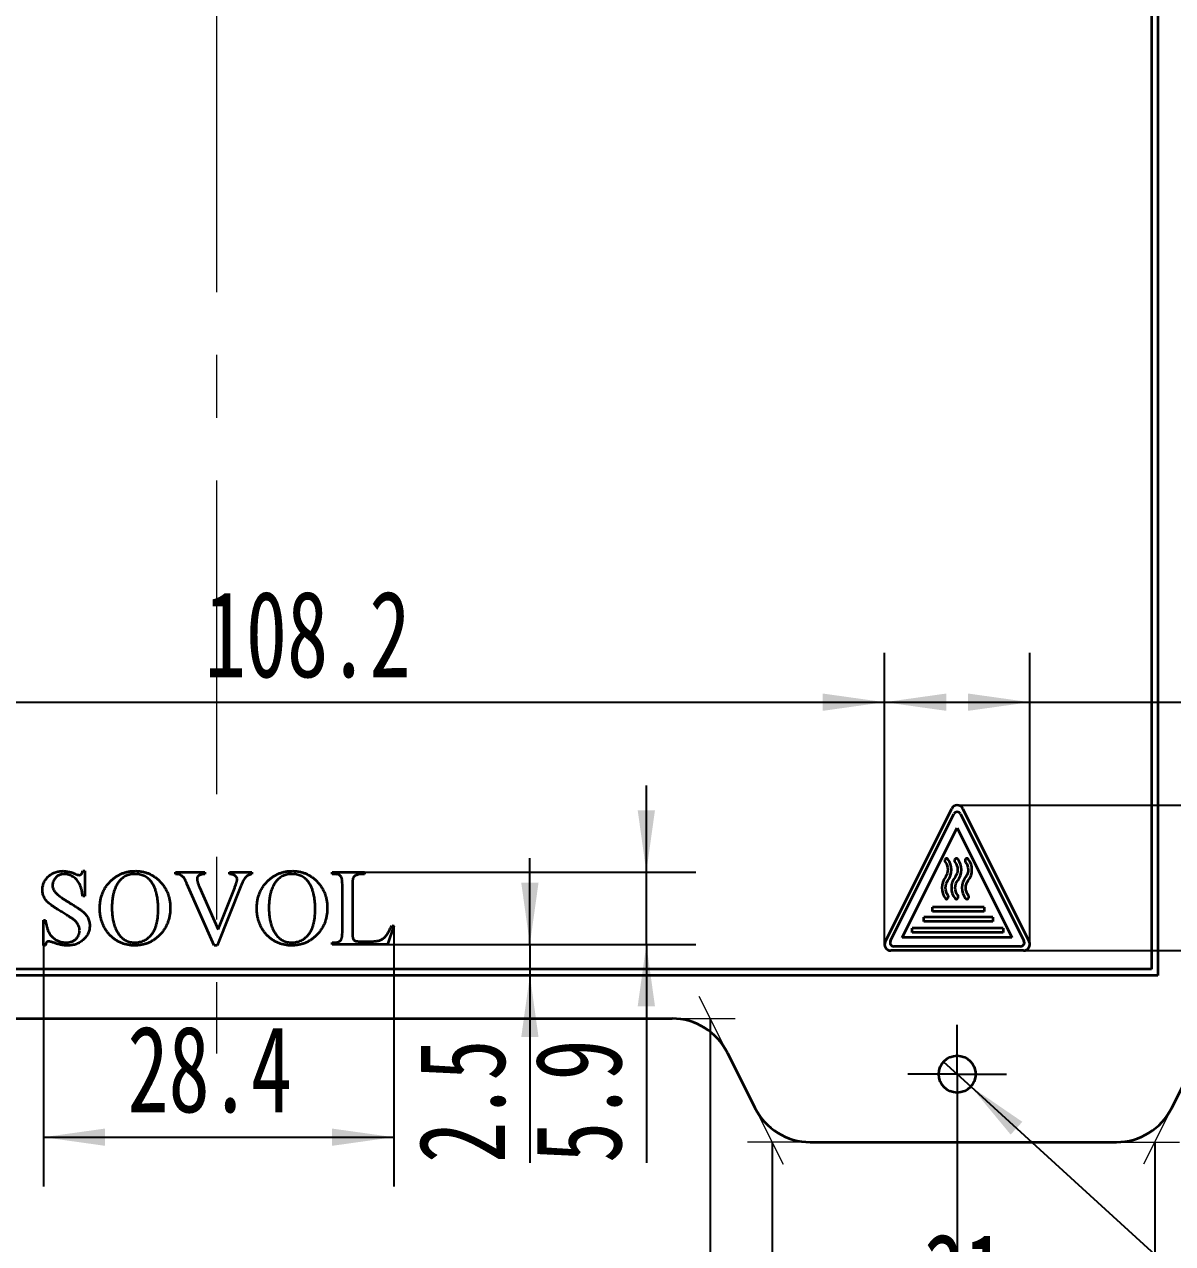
# Model space of a CAD drawing. Header units: millimetres. Extents: x 0 to 515, y -34 to 231.
# Drawn here: x 88.01 to 134.52, y 80.81 to 130.18 of the extents above; entities that cross this region are included whole.
import ezdxf

# ---------------------------------------------------------------- set-up
doc = ezdxf.new("R2010")
doc.units = ezdxf.units.MM
doc.linetypes.add('CENTERX2', pattern=[20.32, 12.7, -2.54, 2.54, -2.54])
doc.linetypes.add('PHANTOM', pattern=[12.7, 6.35, -1.27, 1.27, -1.27, 1.27, -1.27])
for name, color, linetype in [('中心线层', 1, 'PHANTOM'), ('标注层', 6, 'Continuous'), ('细实线层', 250, 'Continuous')]:
    doc.layers.add(name, color=color, linetype=linetype)
doc.styles.add('SLDTEXTSTYLE1', font='TXT', dxfattribs={"width": 0.7})
doc.dimstyles.new('SLDDIMSTYLE2', dxfattribs={"dimtxt": 3.5, "dimasz": 2.5, "dimexe": 0, "dimexo": 0.0625, "dimgap": 0.875, "dimtad": 2, "dimlfac": 2, "dimrnd": 1e-09, "dimzin": 12, "dimdsep": 46, "dimtxsty": 'SLDTEXTSTYLE1', "dimsah": 1, "dimcen": 0.09, "dimadec": 0, "dimazin": 3, "dimtol": 1, "dimtp": 0.1, "dimtm": 0.1, "dimtfac": 1, "dimtdec": 1, "dimtofl": 0, "dimtmove": 0, "dimatfit": 3, "dimfxl": 0, "dimfrac": 2, "dimtolj": 1, "dimarcsym": 0})
doc.dimstyles.new('SLDDIMSTYLE3', dxfattribs={"dimtxt": 3.5, "dimasz": 2.5, "dimexe": 0, "dimexo": 0.0625, "dimgap": 0.875, "dimtad": 2, "dimlfac": 2, "dimrnd": 1e-09, "dimzin": 12, "dimdsep": 46, "dimtxsty": 'SLDTEXTSTYLE1', "dimsah": 1, "dimcen": 0.09, "dimadec": 0, "dimazin": 3, "dimtfac": 1, "dimtofl": 0, "dimtmove": 0, "dimatfit": 3, "dimfxl": 0, "dimfrac": 2, "dimtolj": 1, "dimtzin": 12, "dimarcsym": 0})
doc.dimstyles.new('SLDDIMSTYLE5', dxfattribs={"dimtxt": 3.5, "dimasz": 2.5, "dimexe": 0, "dimexo": 0.0625, "dimgap": 0.875, "dimtad": 0, "dimtih": 1, "dimtoh": 1, "dimlfac": 2, "dimrnd": 1e-09, "dimzin": 12, "dimdsep": 46, "dimtxsty": 'SLDTEXTSTYLE1', "dimblk1": 'NONE', "dimsah": 1, "dimcen": 0, "dimadec": 0, "dimazin": 3, "dimtfac": 1, "dimtmove": 0, "dimatfit": 3, "dimldrblk": 'NONE', "dimfxl": 0, "dimfrac": 2, "dimtolj": 1, "dimtzin": 12, "dimarcsym": 0})
doc.dimstyles.new('SLDDIMSTYLE6', dxfattribs={"dimtxt": 3.5, "dimasz": 2.5, "dimexe": 0, "dimexo": 0.0625, "dimgap": 0.875, "dimtad": 2, "dimdec": 1, "dimlfac": 2, "dimrnd": 1e-09, "dimzin": 12, "dimdsep": 46, "dimtxsty": 'SLDTEXTSTYLE1', "dimsah": 1, "dimcen": 0.09, "dimadec": 0, "dimazin": 3, "dimtfac": 1, "dimtofl": 0, "dimtmove": 0, "dimatfit": 3, "dimfxl": 0, "dimfrac": 2, "dimtolj": 1, "dimtzin": 12, "dimarcsym": 0})
doc.dimstyles.new('SLDDIMSTYLE7', dxfattribs={"dimtxt": 3.5, "dimasz": 2.5, "dimexe": 0, "dimexo": 0.0625, "dimgap": 0.875, "dimtad": 2, "dimdec": 1, "dimlfac": 2, "dimrnd": 1e-09, "dimzin": 12, "dimdsep": 46, "dimtxsty": 'SLDTEXTSTYLE1', "dimsah": 1, "dimcen": 0.09, "dimadec": 0, "dimazin": 3, "dimtfac": 1, "dimtmove": 0, "dimatfit": 0, "dimfxl": 0, "dimfrac": 2, "dimtolj": 1, "dimtzin": 12, "dimarcsym": 0})

# ---------------------------------------------------------------- blocks, each defined once
blk = doc.blocks.new('_D_5')
at = {"layer": '细实线层'}
for p, q in [((75.798, 89.924), (75.798, 68.121)), ((115.798, 89.924), (115.798, 68.121)), ((75.798, 70.121), (115.798, 70.121))]:
    blk.add_line(p, q, dxfattribs=at)
for points in [[(75.798, 70.121), (78.298, 69.771), (78.298, 70.471)], [(115.798, 70.121), (113.298, 70.471), (113.298, 69.771)]]:
    blk.add_solid(points, dxfattribs=at)
at = {"layer": '细实线层', "insert": (93.72, 74.633), "char_height": 3.5, "attachment_point": 1, "style": 'SLDTEXTSTYLE1'}
blk.add_mtext('80', dxfattribs=at)
blk = doc.blocks.new('_D_6')
at = {"layer": '细实线层'}
for p, q in [((73.298, 84.924), (73.298, 62.829)), ((118.298, 84.924), (118.298, 62.829)), ((73.298, 64.829), (118.298, 64.829))]:
    blk.add_line(p, q, dxfattribs=at)
for points in [[(73.298, 64.829), (75.798, 64.479), (75.798, 65.179)], [(118.298, 64.829), (115.798, 65.179), (115.798, 64.479)]]:
    blk.add_solid(points, dxfattribs=at)
at = {"layer": '细实线层', "insert": (93.72, 69.341), "char_height": 3.5, "attachment_point": 1, "style": 'SLDTEXTSTYLE1'}
blk.add_mtext('90', dxfattribs=at)
blk = doc.blocks.new('_D_7')
at = {"layer": '细实线层'}
for p, q in [((118.298, 84.924), (118.298, 74.706)), ((133.798, 84.924), (133.798, 74.706)), ((118.298, 76.706), (133.798, 76.706))]:
    blk.add_line(p, q, dxfattribs=at)
for points in [[(118.298, 76.706), (120.798, 76.356), (120.798, 77.056)], [(133.798, 76.706), (131.298, 77.056), (131.298, 76.356)]]:
    blk.add_solid(points, dxfattribs=at)
at = {"layer": '细实线层', "insert": (124.422, 81.218), "char_height": 3.5, "attachment_point": 1, "style": 'SLDTEXTSTYLE1'}
blk.add_mtext('31', dxfattribs=at)
blk = doc.blocks.new('_D_10')
at = {"layer": '细实线层'}
for p, q in [((123.636, 171.174), (39.958, 171.174)), ((41.958, 171.174), (41.958, 89.924)), ((77.343, 89.924), (39.958, 89.924))]:
    blk.add_line(p, q, dxfattribs=at)
for points in [[(41.958, 171.174), (41.608, 168.674), (42.308, 168.674)], [(41.958, 89.924), (42.308, 92.424), (41.608, 92.424)]]:
    blk.add_solid(points, dxfattribs=at)
at = {"layer": '细实线层', "attachment_point": 1, "rotation": 90, "style": 'SLDTEXTSTYLE1'}
for s, insert, char_height in [('±0.1', (38.487, 135.765), 2.5), ('162.5', (37.446, 126.562), 3.5)]:
    blk.add_mtext(s, dxfattribs=dict(at, insert=insert, char_height=char_height))
blk = doc.blocks.new('_D_14')
at = {"layer": '细实线层'}
for p, q in [((65.798, 85.674), (65.798, 57.661)), ((125.798, 85.674), (125.798, 57.661)), ((65.798, 59.661), (125.798, 59.661))]:
    blk.add_line(p, q, dxfattribs=at)
for points in [[(65.798, 59.661), (68.298, 59.311), (68.298, 60.011)], [(125.798, 59.661), (123.298, 60.011), (123.298, 59.311)]]:
    blk.add_solid(points, dxfattribs=at)
at = {"layer": '细实线层', "insert": (92.95, 64.173), "char_height": 3.5, "attachment_point": 1, "style": 'SLDTEXTSTYLE1'}
blk.add_mtext('120', dxfattribs=at)
blk = doc.blocks.new('_D_16')
at = {"layer": '标注层'}
for p, q in [((125.244, 88.179), (126.353, 87.169)), ((126.353, 87.169), (138.193, 76.382)), ((138.193, 76.382), (145.432, 76.382))]:
    blk.add_line(p, q, dxfattribs=at)
blk.add_solid([(126.353, 87.169), (127.965, 85.226), (128.437, 85.744)], dxfattribs=at)
at = {"layer": '标注层', "char_height": 3.5, "attachment_point": 1, "style": 'SLDTEXTSTYLE1'}
for s, insert in [('%%c', (139.781, 80.909)), ('3', (143.896, 80.894))]:
    blk.add_mtext(s, dxfattribs=dict(at, insert=insert))
blk = doc.blocks.new('_None')
blk = doc.blocks.new('_D_19')
at = {"layer": '细实线层'}
for p, q in [((122.856, 92.924), (122.856, 104.735)), ((128.741, 92.924), (128.741, 104.735)), ((122.856, 102.735), (128.741, 102.735)), ((128.741, 102.735), (146.678, 102.735))]:
    blk.add_line(p, q, dxfattribs=at)
for points in [[(122.856, 102.735), (125.356, 102.385), (125.356, 103.085)], [(128.741, 102.735), (126.241, 103.085), (126.241, 102.385)]]:
    blk.add_solid(points, dxfattribs=at)
at = {"layer": '细实线层', "insert": (140.543, 107.247), "char_height": 3.5, "attachment_point": 1, "style": 'SLDTEXTSTYLE1'}
blk.add_mtext('11.8', dxfattribs=at)
blk = doc.blocks.new('_D_20')
at = {"layer": '细实线层'}
for p, q in [((125.798, 98.559), (148.298, 98.559)), ((146.298, 92.674), (146.298, 98.559)), ((128.491, 92.674), (148.298, 92.674)), ((146.298, 92.674), (146.298, 85.494))]:
    blk.add_line(p, q, dxfattribs=at)
for points in [[(146.298, 98.559), (145.948, 96.059), (146.648, 96.059)], [(146.298, 92.674), (146.648, 95.174), (145.948, 95.174)]]:
    blk.add_solid(points, dxfattribs=at)
at = {"layer": '细实线层', "insert": (141.787, 85.494), "char_height": 3.5, "attachment_point": 1, "rotation": 90, "style": 'SLDTEXTSTYLE1'}
blk.add_mtext('11.8', dxfattribs=at)
blk = doc.blocks.new('_D_21')
at = {"layer": '细实线层'}
for p, q in [((102.973, 93.684), (102.973, 83.121)), ((88.786, 92.883), (88.786, 83.121)), ((88.786, 85.121), (102.973, 85.121))]:
    blk.add_line(p, q, dxfattribs=at)
for points in [[(88.786, 85.121), (91.286, 84.771), (91.286, 85.471)], [(102.973, 85.121), (100.473, 85.471), (100.473, 84.771)]]:
    blk.add_solid(points, dxfattribs=at)
at = {"layer": '细实线层', "insert": (92.187, 89.633), "char_height": 3.5, "attachment_point": 1, "style": 'SLDTEXTSTYLE1'}
blk.add_mtext('28.4', dxfattribs=at)
blk = doc.blocks.new('_D_22')
at = {"layer": '细实线层'}
for p, q in [((113.207, 95.859), (113.207, 99.359)), ((101.791, 95.859), (115.207, 95.859)), ((113.207, 92.924), (113.207, 95.859)), ((102.729, 92.924), (115.207, 92.924)), ((113.207, 92.924), (113.207, 84.082))]:
    blk.add_line(p, q, dxfattribs=at)
for points in [[(113.207, 95.859), (113.557, 98.359), (112.857, 98.359)], [(113.207, 92.924), (112.857, 90.424), (113.557, 90.424)]]:
    blk.add_solid(points, dxfattribs=at)
at = {"layer": '细实线层', "insert": (108.695, 84.082), "char_height": 3.5, "attachment_point": 1, "rotation": 90, "style": 'SLDTEXTSTYLE1'}
blk.add_mtext('5.9', dxfattribs=at)
blk = doc.blocks.new('_D_23')
at = {"layer": '细实线层'}
for p, q in [((108.49, 92.924), (108.49, 96.424)), ((102.729, 92.924), (110.49, 92.924)), ((108.49, 92.924), (108.49, 91.674)), ((108.49, 91.674), (108.49, 84.079))]:
    blk.add_line(p, q, dxfattribs=at)
for points in [[(108.49, 92.924), (108.84, 95.424), (108.14, 95.424)], [(108.49, 91.674), (108.14, 89.174), (108.84, 89.174)]]:
    blk.add_solid(points, dxfattribs=at)
at = {"layer": '细实线层', "insert": (103.979, 84.079), "char_height": 3.5, "attachment_point": 1, "rotation": 90, "style": 'SLDTEXTSTYLE1'}
blk.add_mtext('2.5', dxfattribs=at)
blk = doc.blocks.new('_D_24')
at = {"layer": '细实线层'}
for p, q in [((68.741, 92.924), (68.741, 104.735)), ((122.856, 92.924), (122.856, 104.735)), ((68.741, 102.735), (122.856, 102.735))]:
    blk.add_line(p, q, dxfattribs=at)
for points in [[(68.741, 102.735), (71.241, 102.385), (71.241, 103.085)], [(122.856, 102.735), (120.356, 103.085), (120.356, 102.385)]]:
    blk.add_solid(points, dxfattribs=at)
at = {"layer": '细实线层', "insert": (95.319, 107.247), "char_height": 3.5, "attachment_point": 1, "style": 'SLDTEXTSTYLE1'}
blk.add_mtext('108.2', dxfattribs=at)
blk = doc.blocks.new('SW_CENTERMARKSYMBOL_1')
at = {"layer": '中心线层', "color": 0}
for p, q in [((0, 1.25), (0, 2)), ((0, 0), (0, 1.25)), ((-1.25, 0), (-2, 0)), ((0, 0), (-1.25, 0)), ((0, 0), (0, -1.25)), ((0, 0), (1.25, 0)), ((1.25, 0), (2, 0)), ((0, -1.25), (0, -2))]:
    blk.add_line(p, q, dxfattribs=at)

msp = doc.modelspace()

# ---------------------------------------------------------------- linework, layer by layer
at = {"color": 7, "linetype": 'Continuous', "lineweight": 35}
for p, q in [((133.9234, 167.9237), (133.9234, 91.6737)), ((133.6734, 167.6737), (133.6734, 91.9237)), ((122.8822, 93.0355), (125.5748, 98.4207)), ((126.022, 98.4207), (128.7146, 93.0355)), ((123.093, 93.0658), (125.6642, 98.2082)), ((125.9326, 98.2082), (128.5038, 93.0658)), ((123.5733, 93.2061), (125.7942, 97.6479)), ((125.7942, 97.6479), (128.0151, 93.2061)), ((125.3187, 96.3811), (125.3187, 96.3811)), ((90.3764, 95.8997), (90.4579, 95.8997)), ((90.4579, 95.8997), (90.4579, 94.8805)), ((94.1359, 95.859), (95.3289, 95.859)), ((94.1359, 95.7774), (94.1359, 95.859)), ((95.3289, 95.859), (95.3289, 95.7774)), ((96.3239, 95.7774), (96.3239, 95.859)), ((96.3239, 95.859), (97.2329, 95.859)), ((97.2329, 95.859), (97.2329, 95.7774)), ((100.4866, 95.859), (101.7911, 95.859)), ((100.4866, 95.7774), (100.4866, 95.859)), ((100.593, 95.7774), (100.4866, 95.7774)), ((101.7911, 95.859), (101.7911, 95.7774)), ((95.699, 92.883), (94.5983, 95.3755)), ((96.7965, 95.3296), (95.822, 92.883)), ((100.8943, 93.4537), (100.8943, 95.329)), ((101.3019, 95.329), (101.3019, 93.3976)), ((125.3275, 95.6641), (125.3187, 95.6525)), ((125.7204, 95.6641), (125.7111, 95.6525)), ((126.1485, 95.6641), (126.1392, 95.6525)), ((90.4579, 94.8805), (90.3764, 94.8805)), ((95.1053, 95.2462), (95.8595, 93.5371)), ((95.8595, 93.5371), (96.5322, 95.2245)), ((124.7938, 94.2657), (124.7938, 94.4407)), ((126.8938, 94.4407), (124.7938, 94.4407)), ((126.8938, 94.4407), (126.8938, 94.2657)), ((88.7865, 93.9021), (88.868, 93.9021)), ((88.7865, 92.883), (88.7865, 93.9021)), ((127.2438, 94.0361), (124.4438, 94.0361)), ((124.4438, 93.8611), (124.4438, 94.0361)), ((127.2438, 93.8611), (124.4438, 93.8611)), ((126.8938, 94.2657), (124.7938, 94.2657)), ((127.2438, 94.0361), (127.2438, 93.8611)), ((102.9734, 93.6837), (102.7288, 92.9237)), ((102.8918, 93.6983), (102.9734, 93.6837)), ((127.6553, 93.5892), (123.9803, 93.5892)), ((123.9803, 93.4142), (123.9803, 93.5892)), ((127.6553, 93.4142), (123.9803, 93.4142)), ((127.6553, 93.5892), (127.6553, 93.4142)), ((88.868, 92.883), (88.7865, 92.883)), ((95.822, 92.883), (95.699, 92.883)), ((100.4866, 93.0053), (100.593, 93.0053)), ((100.4866, 92.9237), (100.4866, 93.0053)), ((102.7288, 92.9237), (100.4866, 92.9237)), ((101.7472, 93.046), (101.9587, 93.046)), ((128.3696, 92.8487), (123.2272, 92.8487)), ((128.0151, 93.2061), (123.5733, 93.2061)), ((128.4909, 92.6737), (123.1058, 92.6737)), ((133.6734, 91.9237), (57.9234, 91.9237)), ((133.9234, 91.6737), (57.6734, 91.6737)), ((77.3435, 89.9237), (114.2533, 89.9237)), ((134.4894, 86.3057), (136.0345, 89.3959)), ((116.4894, 88.5418), (117.6074, 86.3057)), ((119.8435, 84.9237), (132.2533, 84.9237))]:
    msp.add_line(p, q, dxfattribs=at)
at = {"color": 7, "linetype": 'Continuous', "lineweight": 0}
for p, q in [((116.4894, 88.5418), (115.3512, 90.8182)), ((114.2533, 89.9237), (116.7984, 89.9237)), ((117.6074, 86.3057), (118.7456, 84.0293)), ((134.4894, 86.3057), (133.3512, 84.0293)), ((119.8435, 84.9237), (117.2984, 84.9237)), ((132.2533, 84.9237), (134.7984, 84.9237))]:
    msp.add_line(p, q, dxfattribs=at)
at = {"color": 7, "linetype": 'Continuous', "lineweight": 35}
msp.add_circle((125.7984, 87.6737), 0.75, dxfattribs=at)
for centre, radius, start, end in [((125.7984, 98.3089), 0.25, 26.56505, 153.43495), ((125.7984, 98.1411), 0.15, 26.56505, 153.43495), ((123.1058, 92.9237), 0.25, 153.43495, 270), ((123.2272, 92.9987), 0.15, 153.43495, 270), ((128.3696, 92.9987), 0.15, 270, 26.56505), ((128.4909, 92.9237), 0.25, 270, 26.56505), ((114.2533, 87.4237), 2.5, 26.56505, 90), ((119.8435, 87.4237), 2.5, 206.56505, 270), ((132.2533, 87.4237), 2.5, 270, 333.43495)]:
    msp.add_arc(centre, radius, start, end, dxfattribs=at)
for points in [[(125.3187, 96.3811), (125.2899, 96.3445), (125.2899, 96.2851), (125.3187, 96.2485)], [(125.4232, 96.3811), (125.3943, 96.4178), (125.3476, 96.4178), (125.3187, 96.3811)], [(125.4232, 95.5198), (125.6106, 95.7576), (125.6106, 96.1432), (125.4232, 96.3811)], [(125.7112, 96.3811), (125.681, 96.3445), (125.681, 96.2851), (125.7112, 96.2485)], [(125.8208, 96.3811), (125.7905, 96.4178), (125.7414, 96.4178), (125.7112, 96.3811)], [(125.8208, 95.5198), (126.0173, 95.7576), (126.0173, 96.1432), (125.8208, 96.3811)], [(126.1393, 96.3811), (126.1089, 96.3445), (126.1089, 96.2851), (126.1393, 96.2485)], [(126.2491, 96.3811), (126.2188, 96.4178), (126.1696, 96.4178), (126.1393, 96.3811)], [(126.2491, 95.5198), (126.4463, 95.7576), (126.4463, 96.1432), (126.2491, 96.3811)], [(125.3187, 96.2485), (125.4449, 96.0884), (125.4488, 95.8303), (125.3275, 95.6641)], [(125.7112, 96.2485), (125.8435, 96.0884), (125.8476, 95.8303), (125.7204, 95.6641)], [(126.1393, 96.2485), (126.272, 96.0884), (126.2761, 95.8303), (126.1485, 95.6641)], [(125.3187, 95.6525), (125.1313, 95.4146), (125.1313, 95.029), (125.3187, 94.7911)], [(125.4232, 94.9238), (125.2935, 95.0884), (125.2935, 95.3552), (125.4232, 95.5198)], [(125.7111, 95.6525), (125.5147, 95.4146), (125.5147, 95.029), (125.7111, 94.7911)], [(125.8208, 94.9238), (125.6848, 95.0884), (125.6848, 95.3552), (125.8208, 95.5198)], [(126.1392, 95.6525), (125.9422, 95.4146), (125.9422, 95.029), (126.1392, 94.7911)], [(126.2491, 94.9238), (126.1128, 95.0884), (126.1128, 95.3552), (126.2491, 95.5198)], [(125.3187, 94.7911), (125.3475, 94.7545), (125.3943, 94.7545), (125.4232, 94.7911)], [(125.4232, 94.7911), (125.4521, 94.8277), (125.4521, 94.8872), (125.4232, 94.9238)], [(125.7111, 94.7911), (125.7414, 94.7545), (125.7905, 94.7545), (125.8208, 94.7911)], [(125.8208, 94.7911), (125.851, 94.8277), (125.851, 94.8872), (125.8208, 94.9238)], [(126.1392, 94.7911), (126.1696, 94.7545), (126.2188, 94.7545), (126.2491, 94.7911)], [(126.2491, 94.7911), (126.2795, 94.8277), (126.2795, 94.8872), (126.2491, 94.9238)]]:
    msp.add_open_spline(points, degree=3, dxfattribs=at)
for points, knots in [([(88.7457, 95.1309), (88.7465, 95.1566), (88.748, 95.2074), (88.759, 95.2824), (88.7774, 95.3547), (88.8039, 95.4239), (88.8372, 95.4905), (88.8776, 95.5546), (88.9255, 95.6159), (88.9809, 95.6733), (89.0411, 95.7267), (89.107, 95.7728), (89.1761, 95.8124), (89.2496, 95.8445), (89.3271, 95.8693), (89.4086, 95.8872), (89.4941, 95.8973), (89.5523, 95.8989), (89.5821, 95.8997)], [0, 0, 0, 0, 0.0609312, 0.1203938, 0.1790684, 0.2371689, 0.2956492, 0.3550926, 0.4163633, 0.4796826, 0.5438392, 0.6066329, 0.669702, 0.7323102, 0.7962496, 0.8621489, 0.929523, 1, 1, 1, 1]), ([(89.6305, 95.7774), (89.6137, 95.7772), (89.5805, 95.7767), (89.5322, 95.7692), (89.4858, 95.7586), (89.4417, 95.7431), (89.3995, 95.7235), (89.36, 95.699), (89.3223, 95.6707), (89.2772, 95.6273), (89.2277, 95.5685), (89.1849, 95.4899), (89.1578, 95.4063), (89.1549, 95.3485), (89.1534, 95.3194)], [0, 0, 0, 0, 0.0685741, 0.1351835, 0.1993537, 0.2627215, 0.3259705, 0.3890467, 0.4521945, 0.5178482, 0.6447915, 0.7643451, 0.8814957, 1, 1, 1, 1]), ([(89.5821, 95.8997), (89.6206, 95.8982), (89.6994, 95.8952), (89.8191, 95.8739), (89.9419, 95.8387), (90.0227, 95.8058), (90.0643, 95.7889)], [0, 0, 0, 0, 0.2319068, 0.4745361, 0.7299596, 1, 1, 1, 1]), ([(90.3764, 94.8805), (90.3698, 94.9299), (90.3572, 95.0238), (90.3299, 95.1564), (90.2936, 95.2727), (90.2507, 95.3749), (90.1994, 95.4647), (90.1372, 95.543), (90.0663, 95.6128), (89.9855, 95.6705), (89.9, 95.7175), (89.8118, 95.7527), (89.7214, 95.773), (89.6607, 95.7759), (89.6305, 95.7774)], [0, 0, 0, 0, 0.115968, 0.2206331, 0.3149578, 0.3993817, 0.4782729, 0.5550522, 0.6316482, 0.7092088, 0.7853499, 0.8586411, 0.9295594, 1, 1, 1, 1]), ([(90.0643, 95.7889), (90.0824, 95.7809), (90.1156, 95.7663), (90.162, 95.7512), (90.1991, 95.7391), (90.2215, 95.7374), (90.2311, 95.7367)], [0, 0, 0, 0, 0.3379934, 0.6177323, 0.8358559, 1, 1, 1, 1]), ([(90.2311, 95.7367), (90.2399, 95.7369), (90.2568, 95.7375), (90.2808, 95.7442), (90.3022, 95.7544), (90.3219, 95.769), (90.3388, 95.7908), (90.3538, 95.8197), (90.3663, 95.857), (90.3728, 95.8846), (90.3764, 95.8997)], [0, 0, 0, 0, 0.1086417, 0.2099312, 0.3068514, 0.4030484, 0.5120111, 0.6467905, 0.8064299, 1, 1, 1, 1]), ([(91.5421, 95.5233), (91.5765, 95.5535), (91.6446, 95.6132), (91.7557, 95.6896), (91.8715, 95.7544), (91.9925, 95.8074), (92.1183, 95.8491), (92.2493, 95.8782), (92.3851, 95.8967), (92.4775, 95.8987), (92.5243, 95.8997)], [0, 0, 0, 0, 0.1275415, 0.2520085, 0.3745413, 0.4965711, 0.6192066, 0.7428326, 0.8698345, 1, 1, 1, 1]), ([(92.4835, 95.7774), (92.4516, 95.7767), (92.389, 95.7752), (92.2976, 95.7606), (92.211, 95.7379), (92.1292, 95.7058), (92.0526, 95.6641), (91.9806, 95.6134), (91.9138, 95.5531), (91.8743, 95.5071), (91.8542, 95.4838)], [0, 0, 0, 0, 0.1328956, 0.2609406, 0.3845916, 0.5053846, 0.6261646, 0.7474623, 0.8715275, 1, 1, 1, 1]), ([(93.1383, 95.4812), (93.1183, 95.5049), (93.0788, 95.5518), (93.0097, 95.6114), (92.936, 95.6631), (92.8565, 95.7054), (92.7712, 95.7381), (92.6802, 95.7606), (92.5838, 95.7753), (92.5176, 95.7767), (92.4835, 95.7774)], [0, 0, 0, 0, 0.124754, 0.2465279, 0.3663043, 0.4864068, 0.6081957, 0.7334468, 0.863069, 1, 1, 1, 1]), ([(92.5243, 95.8997), (92.5709, 95.8987), (92.6628, 95.8966), (92.798, 95.875), (92.9287, 95.8422), (93.055, 95.7956), (93.1757, 95.7342), (93.2923, 95.6609), (93.4035, 95.5734), (93.5088, 95.4743), (93.6059, 95.3656), (93.6913, 95.2486), (93.7625, 95.1245), (93.8219, 94.9944), (93.8671, 94.8571), (93.8993, 94.7134), (93.9198, 94.5631), (93.922, 94.4606), (93.9231, 94.4085)], [0, 0, 0, 0, 0.06137648, 0.12112484, 0.1800642, 0.23888243, 0.29810438, 0.35837779, 0.4202066, 0.48437813, 0.54882693, 0.61216243, 0.67487736, 0.73727466, 0.80039881, 0.86498914, 0.93135117, 1, 1, 1, 1]), ([(94.4798, 95.6194), (94.4708, 95.6308), (94.4529, 95.6534), (94.4202, 95.6815), (94.386, 95.7079), (94.3468, 95.7287), (94.3035, 95.7471), (94.2536, 95.7608), (94.1972, 95.7717), (94.1569, 95.7754), (94.1359, 95.7774)], [0, 0, 0, 0, 0.1109446, 0.2205057, 0.3299578, 0.4414867, 0.5597571, 0.6901872, 0.8377642, 1, 1, 1, 1]), ([(95.3289, 95.7774), (95.298, 95.7742), (95.2421, 95.7685), (95.1674, 95.7521), (95.1092, 95.7349), (95.0676, 95.7109), (95.0389, 95.6834), (95.0203, 95.6525), (95.0079, 95.6184), (95.0066, 95.5943), (95.006, 95.5819)], [0, 0, 0, 0, 0.22214626, 0.40255892, 0.5467942, 0.65448343, 0.74372041, 0.82768577, 0.91134776, 1, 1, 1, 1]), ([(96.3602, 95.771), (96.3553, 95.7719), (96.3432, 95.774), (96.3311, 95.7761), (96.3239, 95.7774)], [0, 0, 0, 0, 0.4034041, 1, 1, 1, 1]), ([(97.2329, 95.7774), (97.2085, 95.7721), (97.1621, 95.762), (97.0987, 95.7378), (97.043, 95.7102), (97.0129, 95.6846), (96.9985, 95.6723)], [0, 0, 0, 0, 0.2875219, 0.5463866, 0.7819551, 1, 1, 1, 1]), ([(97.9017, 95.5233), (97.9362, 95.5535), (98.0043, 95.6132), (98.1153, 95.6896), (98.2312, 95.7544), (98.3522, 95.8074), (98.4779, 95.8491), (98.609, 95.8782), (98.7448, 95.8967), (98.8372, 95.8987), (98.8839, 95.8997)], [0, 0, 0, 0, 0.1275415, 0.2520085, 0.3745413, 0.4965711, 0.6192066, 0.7428326, 0.8698345, 1, 1, 1, 1]), ([(98.8432, 95.7774), (98.8113, 95.7767), (98.7486, 95.7752), (98.6572, 95.7606), (98.5707, 95.7379), (98.4889, 95.7058), (98.4122, 95.6641), (98.3402, 95.6134), (98.2735, 95.5531), (98.2339, 95.5071), (98.2138, 95.4838)], [0, 0, 0, 0, 0.1328956, 0.2609406, 0.3845916, 0.5053846, 0.6261646, 0.7474623, 0.8715275, 1, 1, 1, 1]), ([(99.498, 95.4812), (99.478, 95.5049), (99.4385, 95.5518), (99.3693, 95.6114), (99.2957, 95.6631), (99.2162, 95.7054), (99.1308, 95.7381), (99.0399, 95.7606), (98.9434, 95.7753), (98.8772, 95.7767), (98.8432, 95.7774)], [0, 0, 0, 0, 0.124754, 0.2465279, 0.3663043, 0.4864068, 0.6081957, 0.7334468, 0.863069, 1, 1, 1, 1]), ([(98.8839, 95.8997), (98.9305, 95.8987), (99.0225, 95.8966), (99.1577, 95.875), (99.2884, 95.8422), (99.4146, 95.7956), (99.5354, 95.7342), (99.652, 95.6609), (99.7632, 95.5734), (99.8685, 95.4743), (99.9656, 95.3656), (100.0509, 95.2486), (100.1222, 95.1245), (100.1816, 94.9944), (100.2267, 94.8571), (100.259, 94.7134), (100.2794, 94.5631), (100.2816, 94.4606), (100.2828, 94.4085)], [0, 0, 0, 0, 0.06137648, 0.12112484, 0.1800642, 0.23888243, 0.29810438, 0.35837779, 0.4202066, 0.48437813, 0.54882693, 0.61216243, 0.67487736, 0.73727466, 0.80039881, 0.86498914, 0.93135117, 1, 1, 1, 1]), ([(100.8357, 95.68), (100.821, 95.695), (100.7917, 95.7253), (100.7338, 95.7562), (100.6664, 95.774), (100.6184, 95.7762), (100.593, 95.7774)], [0, 0, 0, 0, 0.232031, 0.4664485, 0.7182652, 1, 1, 1, 1]), ([(101.7911, 95.7774), (101.7552, 95.7772), (101.6891, 95.7768), (101.5985, 95.7704), (101.5248, 95.7586), (101.4669, 95.74), (101.4221, 95.7167), (101.3857, 95.692), (101.3569, 95.6641), (101.3382, 95.6375), (101.3269, 95.6124), (101.3204, 95.5881), (101.3146, 95.5585), (101.3105, 95.5233), (101.3067, 95.4825), (101.3033, 95.4363), (101.3025, 95.3844), (101.3021, 95.3481), (101.3019, 95.329)], [0, 0, 0, 0, 0.1334618, 0.2459195, 0.3373076, 0.4104673, 0.4708542, 0.5247376, 0.573315, 0.6193082, 0.6444018, 0.6756381, 0.7126479, 0.7564257, 0.807181, 0.8649562, 0.9289325, 1, 1, 1, 1]), ([(89.1534, 95.3194), (89.1542, 95.297), (89.1559, 95.2529), (89.1732, 95.1886), (89.1986, 95.1266), (89.2244, 95.0897), (89.2375, 95.071)], [0, 0, 0, 0, 0.25140044, 0.49516956, 0.74438406, 1, 1, 1, 1]), ([(91.0694, 94.4022), (91.0709, 94.4581), (91.0739, 94.5678), (91.0958, 94.7285), (91.1325, 94.8816), (91.1854, 95.0263), (91.2516, 95.1635), (91.3333, 95.2924), (91.4297, 95.4138), (91.5043, 95.4865), (91.5421, 95.5233)], [0, 0, 0, 0, 0.1337277, 0.26238548, 0.38730718, 0.50942469, 0.63028071, 0.75104917, 0.87392702, 1, 1, 1, 1]), ([(91.8542, 95.4838), (91.8302, 95.452), (91.7817, 95.3876), (91.7223, 95.279), (91.671, 95.1608), (91.6301, 95.0313), (91.5976, 94.8916), (91.5752, 94.7412), (91.5608, 94.5806), (91.5594, 94.4699), (91.5586, 94.413)], [0, 0, 0, 0, 0.1052599, 0.2135965, 0.3270241, 0.4464417, 0.5729836, 0.7067747, 0.8491292, 1, 1, 1, 1]), ([(93.4339, 94.3525), (93.4332, 94.4137), (93.4318, 94.532), (93.4173, 94.7034), (93.3951, 94.8629), (93.3626, 95.0104), (93.3218, 95.1463), (93.2703, 95.2698), (93.2116, 95.3826), (93.1624, 95.4489), (93.1383, 95.4812)], [0, 0, 0, 0, 0.1544751, 0.2986636, 0.4340997, 0.5609479, 0.6798483, 0.7918759, 0.8983936, 1, 1, 1, 1]), ([(94.5983, 95.3755), (94.5915, 95.3914), (94.5786, 95.4216), (94.5604, 95.4645), (94.5428, 95.502), (94.5281, 95.5354), (94.5131, 95.5629), (94.5011, 95.5863), (94.4906, 95.6049), (94.4831, 95.615), (94.4798, 95.6194)], [0, 0, 0, 0, 0.1911956, 0.3623797, 0.5145188, 0.6488066, 0.7652215, 0.8606682, 0.9394886, 1, 1, 1, 1]), ([(95.006, 95.5819), (95.0062, 95.5723), (95.0066, 95.5517), (95.0125, 95.5193), (95.0199, 95.4829), (95.031, 95.4427), (95.045, 95.3988), (95.0624, 95.3513), (95.0821, 95.2997), (95.0973, 95.2646), (95.1053, 95.2462)], [0, 0, 0, 0, 0.0815073, 0.1749197, 0.2803214, 0.3983966, 0.529444, 0.6736819, 0.8289292, 1, 1, 1, 1]), ([(96.6335, 95.571), (96.6327, 95.5813), (96.6311, 95.6025), (96.619, 95.6337), (96.5982, 95.6632), (96.5707, 95.6923), (96.5332, 95.7191), (96.4848, 95.7405), (96.4263, 95.7592), (96.3833, 95.7669), (96.3602, 95.771)], [0, 0, 0, 0, 0.0839738, 0.1729652, 0.2692592, 0.3773069, 0.4991944, 0.6428693, 0.8086678, 1, 1, 1, 1]), ([(96.5322, 95.2245), (96.5401, 95.2445), (96.5552, 95.2828), (96.5764, 95.3378), (96.5938, 95.3884), (96.6074, 95.4342), (96.6197, 95.4749), (96.6267, 95.5113), (96.6329, 95.5426), (96.6333, 95.5621), (96.6335, 95.571)], [0, 0, 0, 0, 0.17745507, 0.34090725, 0.48756273, 0.61981308, 0.73659969, 0.83892283, 0.92613766, 1, 1, 1, 1]), ([(96.9985, 95.6723), (96.9794, 95.6515), (96.9393, 95.6077), (96.8872, 95.5284), (96.8394, 95.4344), (96.8113, 95.3657), (96.7965, 95.3296)], [0, 0, 0, 0, 0.2108198, 0.4446202, 0.7078253, 1, 1, 1, 1]), ([(97.4291, 94.4022), (97.4306, 94.4581), (97.4336, 94.5678), (97.4555, 94.7285), (97.4921, 94.8816), (97.545, 95.0263), (97.6112, 95.1635), (97.693, 95.2924), (97.7893, 95.4138), (97.8639, 95.4865), (97.9017, 95.5233)], [0, 0, 0, 0, 0.1337277, 0.2623855, 0.3873072, 0.5094247, 0.6302807, 0.7510492, 0.873927, 1, 1, 1, 1]), ([(98.2138, 95.4838), (98.1899, 95.452), (98.1413, 95.3876), (98.0819, 95.279), (98.0307, 95.1608), (97.9897, 95.0313), (97.9572, 94.8916), (97.9349, 94.7412), (97.9204, 94.5806), (97.919, 94.4699), (97.9183, 94.413)], [0, 0, 0, 0, 0.1052599, 0.2135965, 0.3270241, 0.4464417, 0.5729836, 0.7067747, 0.8491292, 1, 1, 1, 1]), ([(99.7936, 94.3525), (99.7928, 94.4137), (99.7914, 94.532), (99.7769, 94.7034), (99.7548, 94.8629), (99.7222, 95.0104), (99.6814, 95.1463), (99.6299, 95.2698), (99.5712, 95.3826), (99.522, 95.4489), (99.498, 95.4812)], [0, 0, 0, 0, 0.1544751, 0.2986636, 0.4340997, 0.5609479, 0.6798483, 0.7918759, 0.8983936, 1, 1, 1, 1]), ([(100.8943, 95.329), (100.8943, 95.3513), (100.8943, 95.3936), (100.8907, 95.4539), (100.8867, 95.5077), (100.8805, 95.5549), (100.8723, 95.5957), (100.8622, 95.6297), (100.8515, 95.6583), (100.8406, 95.6731), (100.8357, 95.68)], [0, 0, 0, 0, 0.1855135, 0.3518194, 0.5024985, 0.6344238, 0.7480717, 0.847574, 0.9299302, 1, 1, 1, 1]), ([(90.0299, 93.9168), (90.0221, 93.923), (90.004, 93.9374), (89.9718, 93.96), (89.932, 93.9882), (89.8832, 94.02), (89.8261, 94.0559), (89.7609, 94.0971), (89.6872, 94.1419), (89.6075, 94.1904), (89.5266, 94.2399), (89.4485, 94.2874), (89.3768, 94.3337), (89.3094, 94.3761), (89.2481, 94.4171), (89.1912, 94.4543), (89.1403, 94.4894), (89.0805, 94.532), (89.0139, 94.5852), (88.9428, 94.652), (88.8834, 94.7234), (88.8331, 94.7973), (88.7934, 94.8752), (88.7663, 94.9573), (88.749, 95.0429), (88.7468, 95.1013), (88.7457, 95.1309)], [0, 0, 0, 0, 0.01623565, 0.03751395, 0.06405289, 0.09547128, 0.1322632, 0.17385021, 0.22082061, 0.27258796, 0.32559951, 0.37505858, 0.42133312, 0.46434967, 0.50448446, 0.54136219, 0.57489071, 0.60508169, 0.66085192, 0.71337069, 0.76338254, 0.81165906, 0.85845774, 0.90509175, 0.95189426, 1, 1, 1, 1]), ([(89.2375, 95.071), (89.2491, 95.0566), (89.2744, 95.0252), (89.3211, 94.9792), (89.3769, 94.9286), (89.4445, 94.8762), (89.5217, 94.8193), (89.6095, 94.7591), (89.7076, 94.6954), (89.7771, 94.653), (89.8133, 94.6308)], [0, 0, 0, 0, 0.0763877, 0.1660825, 0.2695336, 0.3866182, 0.5180174, 0.6645779, 0.8252061, 1, 1, 1, 1]), ([(89.8133, 94.6308), (89.843, 94.6128), (89.9005, 94.578), (89.9832, 94.5272), (90.0591, 94.4796), (90.1278, 94.4347), (90.1903, 94.3942), (90.2459, 94.3565), (90.2947, 94.3223), (90.3507, 94.282), (90.4124, 94.2315), (90.4775, 94.1657), (90.5324, 94.0936), (90.5788, 94.0174), (90.6161, 93.9379), (90.6422, 93.8556), (90.659, 93.7716), (90.6608, 93.7147), (90.6618, 93.6862)], [0, 0, 0, 0, 0.0780474, 0.1507862, 0.2178159, 0.2791456, 0.3349218, 0.3850139, 0.4298304, 0.4687192, 0.5398002, 0.6085426, 0.6758326, 0.7427657, 0.8084315, 0.8724798, 0.9360316, 1, 1, 1, 1]), ([(92.4899, 92.883), (92.4405, 92.884), (92.3435, 92.886), (92.2017, 92.9077), (92.0654, 92.9394), (91.9356, 92.9867), (91.811, 93.0458), (91.6933, 93.1198), (91.5807, 93.2055), (91.4766, 93.3046), (91.3811, 93.4137), (91.2973, 93.5317), (91.2269, 93.6581), (91.1695, 93.7921), (91.1239, 93.9333), (91.0924, 94.0828), (91.0729, 94.2399), (91.0706, 94.3473), (91.0694, 94.4022)], [0, 0, 0, 0, 0.0635289, 0.1248909, 0.184544, 0.2435619, 0.3024193, 0.3620128, 0.4223123, 0.4844337, 0.5468693, 0.6088852, 0.6706126, 0.7328664, 0.7963705, 0.8615653, 0.929364, 1, 1, 1, 1]), ([(91.5586, 94.413), (91.5597, 94.3546), (91.5617, 94.241), (91.5754, 94.0756), (91.5997, 93.9207), (91.6323, 93.7758), (91.6757, 93.6415), (91.7287, 93.5177), (91.7899, 93.4033), (91.8402, 93.3351), (91.865, 93.3015)], [0, 0, 0, 0, 0.1492613, 0.2902848, 0.423724, 0.5495415, 0.6692989, 0.7837797, 0.8932839, 1, 1, 1, 1]), ([(92.4854, 93.0053), (92.519, 93.0062), (92.5851, 93.0081), (92.682, 93.0238), (92.7741, 93.0494), (92.8623, 93.0844), (92.9452, 93.1307), (93.024, 93.1867), (93.0976, 93.2535), (93.1676, 93.3293), (93.2312, 93.4165), (93.2859, 93.5158), (93.3315, 93.6272), (93.3697, 93.7497), (93.3985, 93.8841), (93.4195, 94.0298), (93.4312, 94.1873), (93.433, 94.2962), (93.4339, 94.3525)], [0, 0, 0, 0, 0.0542533, 0.1066867, 0.1579394, 0.2085663, 0.259529, 0.3109157, 0.3643434, 0.4196849, 0.4773726, 0.5381614, 0.6024224, 0.6714063, 0.7451304, 0.8241347, 0.9090902, 1, 1, 1, 1]), ([(93.9231, 94.4085), (93.922, 94.3548), (93.9198, 94.2494), (93.8995, 94.0947), (93.8663, 93.9475), (93.8213, 93.8065), (93.7615, 93.6732), (93.6894, 93.5462), (93.6034, 93.4268), (93.5058, 93.3153), (93.3992, 93.2142), (93.2858, 93.1255), (93.1667, 93.0506), (93.0421, 92.989), (92.9118, 92.9416), (92.776, 92.908), (92.6347, 92.887), (92.5386, 92.8843), (92.4899, 92.883)], [0, 0, 0, 0, 0.0690806, 0.135375, 0.1999765, 0.2627885, 0.325201, 0.3874003, 0.4501666, 0.5139722, 0.5774672, 0.6387016, 0.6986534, 0.7579536, 0.8169038, 0.8765244, 0.9374493, 1, 1, 1, 1]), ([(98.8495, 92.883), (98.8002, 92.884), (98.7032, 92.886), (98.5613, 92.9077), (98.425, 92.9394), (98.2953, 92.9867), (98.1706, 93.0458), (98.0529, 93.1198), (97.9403, 93.2055), (97.8362, 93.3046), (97.7407, 93.4137), (97.6569, 93.5317), (97.5865, 93.6581), (97.5292, 93.7921), (97.4835, 93.9333), (97.4521, 94.0828), (97.4325, 94.2399), (97.4302, 94.3473), (97.4291, 94.4022)], [0, 0, 0, 0, 0.0635289, 0.1248909, 0.184544, 0.2435619, 0.3024193, 0.3620128, 0.4223123, 0.4844337, 0.5468693, 0.6088852, 0.6706126, 0.7328664, 0.7963705, 0.8615653, 0.929364, 1, 1, 1, 1]), ([(97.9183, 94.413), (97.9193, 94.3546), (97.9214, 94.241), (97.9351, 94.0756), (97.9594, 93.9207), (97.992, 93.7758), (98.0353, 93.6415), (98.0883, 93.5177), (98.1495, 93.4033), (98.1998, 93.3351), (98.2247, 93.3015)], [0, 0, 0, 0, 0.1492613, 0.2902848, 0.423724, 0.5495415, 0.6692989, 0.7837797, 0.8932839, 1, 1, 1, 1]), ([(98.8451, 93.0053), (98.8787, 93.0062), (98.9448, 93.0081), (99.0416, 93.0238), (99.1338, 93.0494), (99.222, 93.0844), (99.3049, 93.1307), (99.3836, 93.1867), (99.4572, 93.2535), (99.5272, 93.3293), (99.5908, 93.4165), (99.6455, 93.5158), (99.6911, 93.6272), (99.7294, 93.7497), (99.7581, 93.8841), (99.7791, 94.0298), (99.7908, 94.1873), (99.7926, 94.2962), (99.7936, 94.3525)], [0, 0, 0, 0, 0.0542533, 0.1066867, 0.1579394, 0.2085663, 0.259529, 0.3109157, 0.3643434, 0.4196849, 0.4773726, 0.5381614, 0.6024224, 0.6714063, 0.7451304, 0.8241347, 0.9090902, 1, 1, 1, 1]), ([(100.2828, 94.4085), (100.2816, 94.3548), (100.2794, 94.2494), (100.2592, 94.0947), (100.226, 93.9475), (100.181, 93.8065), (100.1212, 93.6732), (100.049, 93.5462), (99.963, 93.4268), (99.8654, 93.3153), (99.7588, 93.2142), (99.6454, 93.1255), (99.5264, 93.0506), (99.4018, 92.989), (99.2714, 92.9416), (99.1356, 92.908), (98.9944, 92.887), (98.8982, 92.8843), (98.8495, 92.883)], [0, 0, 0, 0, 0.0690806, 0.135375, 0.1999765, 0.2627885, 0.325201, 0.3874003, 0.4501666, 0.5139722, 0.5774672, 0.6387016, 0.6986534, 0.7579536, 0.8169038, 0.8765244, 0.9374493, 1, 1, 1, 1]), ([(88.868, 93.9021), (88.8725, 93.8747), (88.8812, 93.8216), (88.8969, 93.7451), (88.9121, 93.6737), (88.9305, 93.608), (88.9485, 93.5473), (88.9685, 93.492), (88.9883, 93.4413), (89.0183, 93.3819), (89.0622, 93.3138), (89.1256, 93.2391), (89.2019, 93.1726), (89.2884, 93.1139), (89.3832, 93.0655), (89.4843, 93.0312), (89.5896, 93.0091), (89.6616, 93.0066), (89.698, 93.0053)], [0, 0, 0, 0, 0.0614983, 0.1190086, 0.1729379, 0.223099, 0.2697776, 0.3131809, 0.3532367, 0.3900158, 0.4604089, 0.5320768, 0.6059944, 0.6838099, 0.7628335, 0.8408572, 0.9194732, 1, 1, 1, 1]), ([(90.2541, 93.4894), (90.2535, 93.5077), (90.2524, 93.5446), (90.2415, 93.6), (90.2243, 93.6555), (90.1999, 93.711), (90.1686, 93.7658), (90.1303, 93.8192), (90.0831, 93.8695), (90.048, 93.9007), (90.0299, 93.9168)], [0, 0, 0, 0, 0.110081, 0.2218621, 0.3382661, 0.4595814, 0.586063, 0.7169354, 0.8543864, 1, 1, 1, 1]), ([(89.698, 93.0053), (89.7188, 93.0059), (89.7595, 93.007), (89.819, 93.0131), (89.8753, 93.0247), (89.9281, 93.0407), (89.9778, 93.06), (90.0233, 93.0856), (90.0661, 93.1145), (90.1048, 93.1485), (90.1394, 93.1853), (90.1705, 93.2234), (90.1961, 93.264), (90.2171, 93.3061), (90.2339, 93.3495), (90.2453, 93.3946), (90.2525, 93.4414), (90.2536, 93.4732), (90.2541, 93.4894)], [0, 0, 0, 0, 0.0757734, 0.1480351, 0.2174275, 0.2843951, 0.3485218, 0.4111035, 0.4738898, 0.5363187, 0.59807, 0.6574311, 0.7150836, 0.7720905, 0.8283333, 0.8841714, 0.9412046, 1, 1, 1, 1]), ([(90.6618, 93.6862), (90.6611, 93.6592), (90.6598, 93.6059), (90.6472, 93.5278), (90.6274, 93.4527), (90.5999, 93.3801), (90.5638, 93.3105), (90.5204, 93.2435), (90.4691, 93.1793), (90.4101, 93.1196), (90.3455, 93.064), (90.2754, 93.0157), (90.2008, 92.9744), (90.1218, 92.9408), (90.0382, 92.9144), (89.95, 92.8961), (89.8573, 92.8852), (89.794, 92.8837), (89.7617, 92.883)], [0, 0, 0, 0, 0.0602071, 0.1186758, 0.1759922, 0.2332459, 0.2912758, 0.3505142, 0.4111573, 0.4741119, 0.5375967, 0.6009101, 0.663647, 0.7275052, 0.7920549, 0.8588312, 0.9279653, 1, 1, 1, 1]), ([(100.8503, 93.1282), (100.8539, 93.1349), (100.862, 93.1499), (100.8701, 93.1768), (100.8778, 93.2088), (100.8843, 93.2467), (100.888, 93.2904), (100.8924, 93.3398), (100.8938, 93.3949), (100.8941, 93.4335), (100.8943, 93.4537)], [0, 0, 0, 0, 0.0688081, 0.1539537, 0.2528466, 0.3679363, 0.5013213, 0.64986, 0.8172817, 1, 1, 1, 1]), ([(101.3019, 93.3976), (101.302, 93.3687), (101.3022, 93.3157), (101.31, 93.2438), (101.3179, 93.1853), (101.3307, 93.1531), (101.3363, 93.139)], [0, 0, 0, 0, 0.3300595, 0.6055293, 0.8273219, 1, 1, 1, 1]), ([(101.9587, 93.046), (101.9852, 93.0461), (102.0364, 93.0462), (102.1101, 93.0489), (102.1779, 93.0525), (102.2393, 93.058), (102.2945, 93.0658), (102.3434, 93.0745), (102.3865, 93.0845), (102.4359, 93.1005), (102.492, 93.128), (102.5556, 93.1689), (102.6157, 93.2206), (102.6738, 93.2833), (102.73, 93.361), (102.7847, 93.4566), (102.8402, 93.5705), (102.8739, 93.6539), (102.8918, 93.6983)], [0, 0, 0, 0, 0.06347, 0.1224033, 0.1763103, 0.225773, 0.269862, 0.3095992, 0.3445746, 0.3755636, 0.4334776, 0.4933332, 0.5560062, 0.6224741, 0.6973211, 0.7849271, 0.8855232, 1, 1, 1, 1]), ([(88.9967, 93.046), (88.9884, 93.0457), (88.9724, 93.045), (88.9495, 93.0393), (88.9295, 93.0289), (88.9116, 93.0142), (88.8977, 92.9923), (88.8845, 92.9636), (88.8753, 92.926), (88.8706, 92.8981), (88.868, 92.883)], [0, 0, 0, 0, 0.1072606, 0.2063588, 0.3020209, 0.3954159, 0.5019025, 0.6344376, 0.8020692, 1, 1, 1, 1]), ([(89.5279, 92.9021), (89.5218, 92.9033), (89.5079, 92.9062), (89.4849, 92.9112), (89.4575, 92.9183), (89.4258, 92.9274), (89.3896, 92.9373), (89.3491, 92.9498), (89.3042, 92.9635), (89.2566, 92.9791), (89.2094, 92.9947), (89.1651, 93.0081), (89.1256, 93.0195), (89.0909, 93.0293), (89.0607, 93.0363), (89.0352, 93.0414), (89.0144, 93.0449), (89.002, 93.0457), (88.9967, 93.046)], [0, 0, 0, 0, 0.0342257, 0.0768465, 0.1281427, 0.1881511, 0.2565732, 0.3326227, 0.4185277, 0.512091, 0.6056543, 0.6890104, 0.7636237, 0.8295098, 0.8852964, 0.9324407, 0.9710147, 1, 1, 1, 1]), ([(89.7617, 92.883), (89.7215, 92.8838), (89.6432, 92.8855), (89.5657, 92.8967), (89.5279, 92.9021)], [0, 0, 0, 0, 0.5133164, 1, 1, 1, 1]), ([(91.865, 93.3015), (91.8849, 93.2778), (91.9238, 93.2315), (91.9903, 93.1715), (92.0608, 93.1196), (92.1367, 93.0778), (92.2172, 93.0447), (92.3025, 93.0222), (92.3924, 93.0075), (92.454, 93.006), (92.4854, 93.0053)], [0, 0, 0, 0, 0.1297485, 0.2543135, 0.3758139, 0.4973702, 0.6179675, 0.7410503, 0.8676454, 1, 1, 1, 1]), ([(98.2247, 93.3015), (98.2445, 93.2778), (98.2834, 93.2315), (98.3499, 93.1715), (98.4205, 93.1196), (98.4964, 93.0778), (98.5769, 93.0447), (98.6621, 93.0222), (98.752, 93.0075), (98.8136, 93.006), (98.8451, 93.0053)], [0, 0, 0, 0, 0.1297485, 0.2543135, 0.3758139, 0.4973702, 0.6179675, 0.7410503, 0.8676454, 1, 1, 1, 1]), ([(100.593, 93.0053), (100.6074, 93.0056), (100.6354, 93.0063), (100.6758, 93.012), (100.7132, 93.0217), (100.7474, 93.0346), (100.7783, 93.0524), (100.8054, 93.0742), (100.8303, 93.0991), (100.8436, 93.1184), (100.8503, 93.1282)], [0, 0, 0, 0, 0.145183, 0.2809244, 0.4087069, 0.5322904, 0.6479044, 0.7648293, 0.8809734, 1, 1, 1, 1]), ([(101.3363, 93.139), (101.3463, 93.1245), (101.3665, 93.0949), (101.4028, 93.0712), (101.4338, 93.0624), (101.4579, 93.0581), (101.4889, 93.0545), (101.527, 93.0514), (101.572, 93.049), (101.624, 93.0469), (101.6833, 93.0467), (101.7251, 93.0463), (101.7472, 93.046)], [0, 0, 0, 0, 0.119284, 0.2426401, 0.2832971, 0.3376643, 0.4089376, 0.4958643, 0.5970933, 0.7155619, 0.8498406, 1, 1, 1, 1])]:
    msp.add_open_spline(points, degree=3, knots=knots, dxfattribs=at)
at = {"layer": '中心线层', "linetype": 'CENTERX2', "lineweight": 18}
msp.add_line((95.7984, 172.6737), (95.7984, 88.5139), dxfattribs=at)

# ---------------------------------------------------------------- block references
at = {"layer": '中心线层'}
msp.add_blockref('SW_CENTERMARKSYMBOL_1', (125.7984, 87.6737), dxfattribs=at)

# ---------------------------------------------------------------- dimensions: what is measured, and where the dimension line sits
at = {"layer": '标注层'}
dim = msp.add_diameter_dim_2p(p1=(125.244, 88.1788), p2=(126.3528, 87.1687), dimstyle='SLDDIMSTYLE5', dxfattribs=at)
dim.commit()
dim.dimension.update_dxf_attribs({"geometry": '_D_16', "text_midpoint": (142.6062, 79.0673), "dimtype": 163})
at = {"layer": '细实线层'}
for base, p1, p2, angle, dimstyle, picture, middle in [((41.9582, 89.9237), (123.6359, 171.1737), (77.3435, 89.9237), 90, 'SLDDIMSTYLE2', '_D_10', (41.9582, 133.9014)), ((122.8558, 102.7349), (68.7409, 92.9237), (122.8558, 92.9237), 0, 'SLDDIMSTYLE6', '_D_24', (99.1546, 102.7349)), ((113.207, 95.859), (102.7288, 92.9237), (101.7911, 95.859), 90, 'SLDDIMSTYLE7', '_D_22', (113.207, 86.3812)), ((146.2984, 98.5589), (128.4909, 92.6737), (125.7984, 98.5589), 90, 'SLDDIMSTYLE6', '_D_20', (146.2984, 88.5612)), ((108.4903, 91.6737), (102.7288, 92.9237), (133.9234, 91.6737), 90, 'SLDDIMSTYLE7', '_D_23', (108.4903, 86.3812)), ((118.2984, 64.8295), (73.2984, 84.9237), (118.2984, 84.9237), 0, 'SLDDIMSTYLE3', '_D_6', (95.2539, 64.8295))]:
    dim = msp.add_linear_dim(base=base, p1=p1, p2=p2, angle=angle, dimstyle=dimstyle, dxfattribs=at)
    dim.commit()
    dim.dimension.update_dxf_attribs({"geometry": picture, "text_midpoint": middle, "dimtype": 160})
for base, p1, p2, dimstyle, picture, middle in [((128.7409, 102.7349), (122.8558, 92.9237), (128.7409, 92.9237), 'SLDDIMSTYLE6', '_D_19', (143.6104, 102.7349)), ((102.9734, 85.1213), (88.7865, 92.883), (102.9734, 93.6837), 'SLDDIMSTYLE6', '_D_21', (95.2539, 85.1213)), ((115.7984, 70.1212), (75.7984, 89.9237), (115.7984, 89.9237), 'SLDDIMSTYLE3', '_D_5', (95.2539, 70.1212)), ((125.7984, 59.661), (65.7984, 85.6737), (125.7984, 85.6737), 'SLDDIMSTYLE3', '_D_14', (95.2539, 59.661)), ((133.7984, 76.7058), (118.2984, 84.9237), (133.7984, 84.9237), 'SLDDIMSTYLE3', '_D_7', (125.9576, 76.7058))]:
    dim = msp.add_linear_dim(base=base, p1=p1, p2=p2, dimstyle=dimstyle, dxfattribs=at)
    dim.commit()
    dim.dimension.update_dxf_attribs({"geometry": picture, "text_midpoint": middle, "dimtype": 160})

doc.saveas('drawing.dxf')
